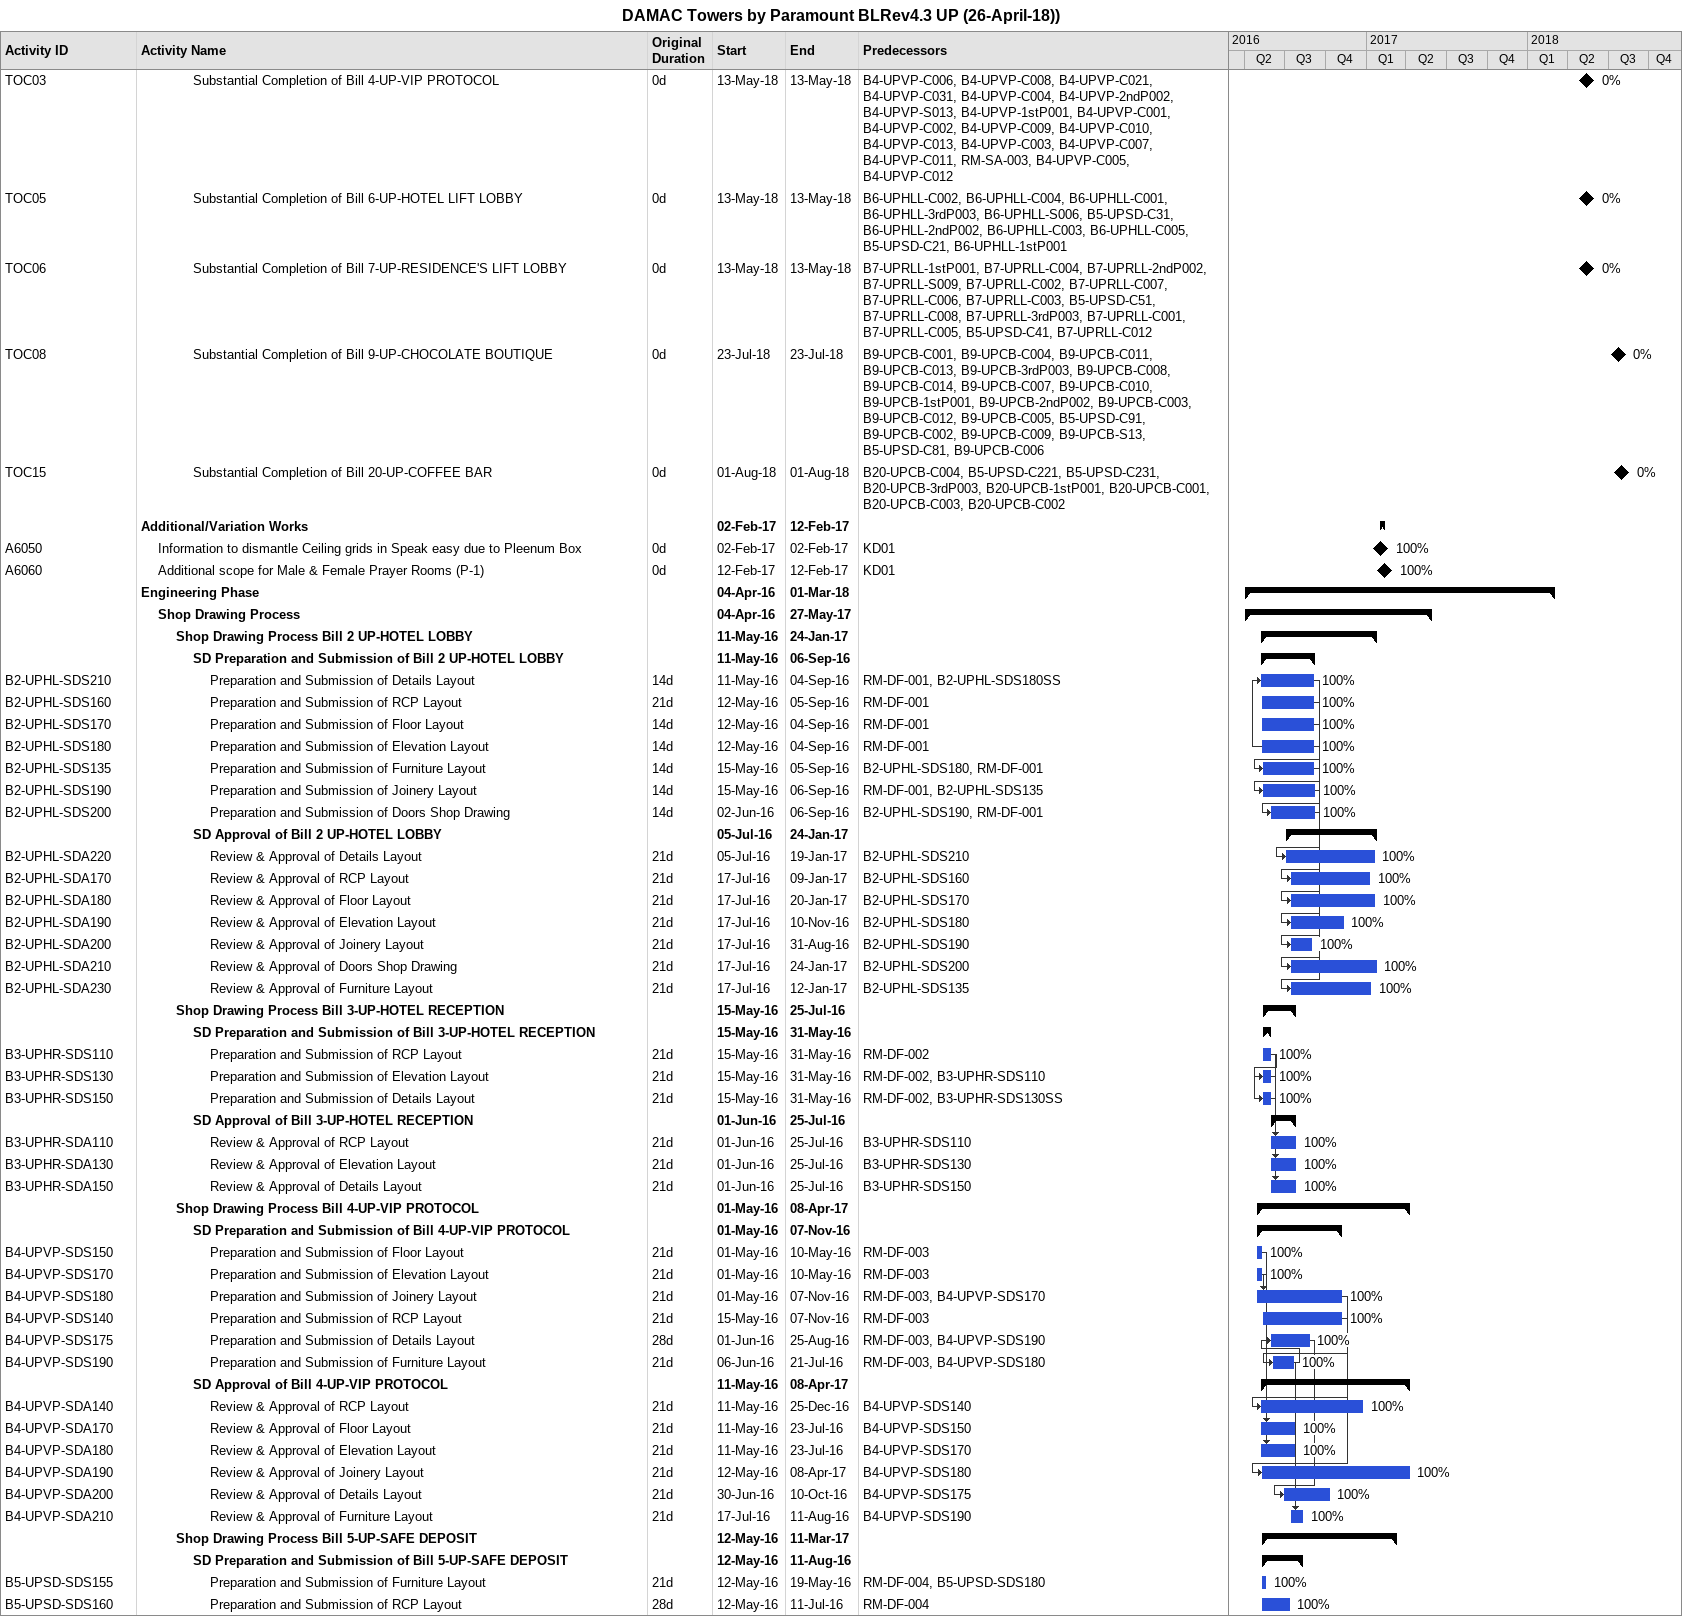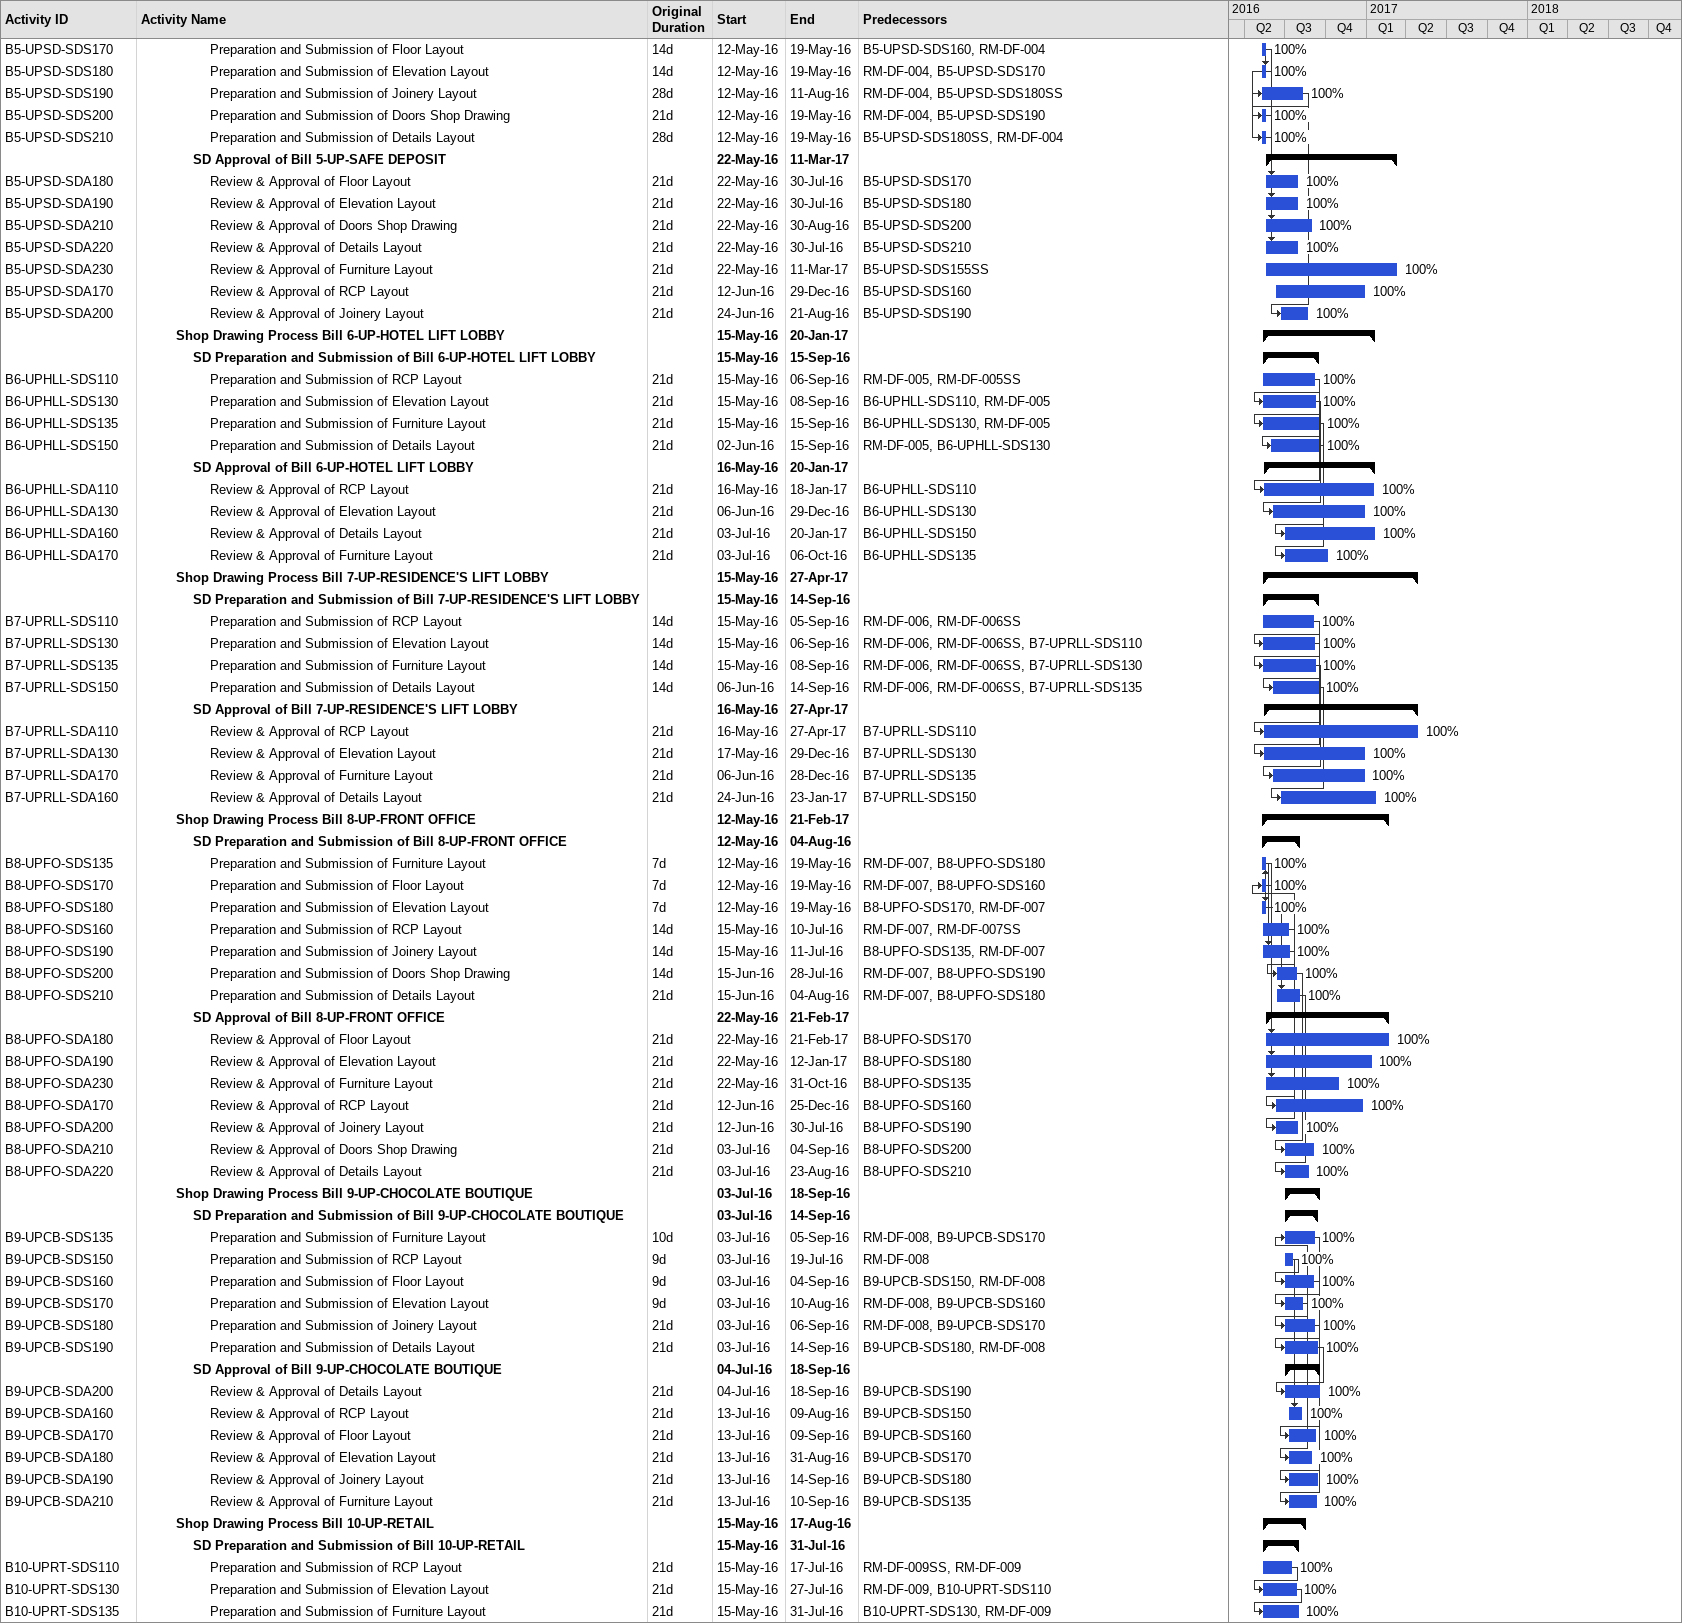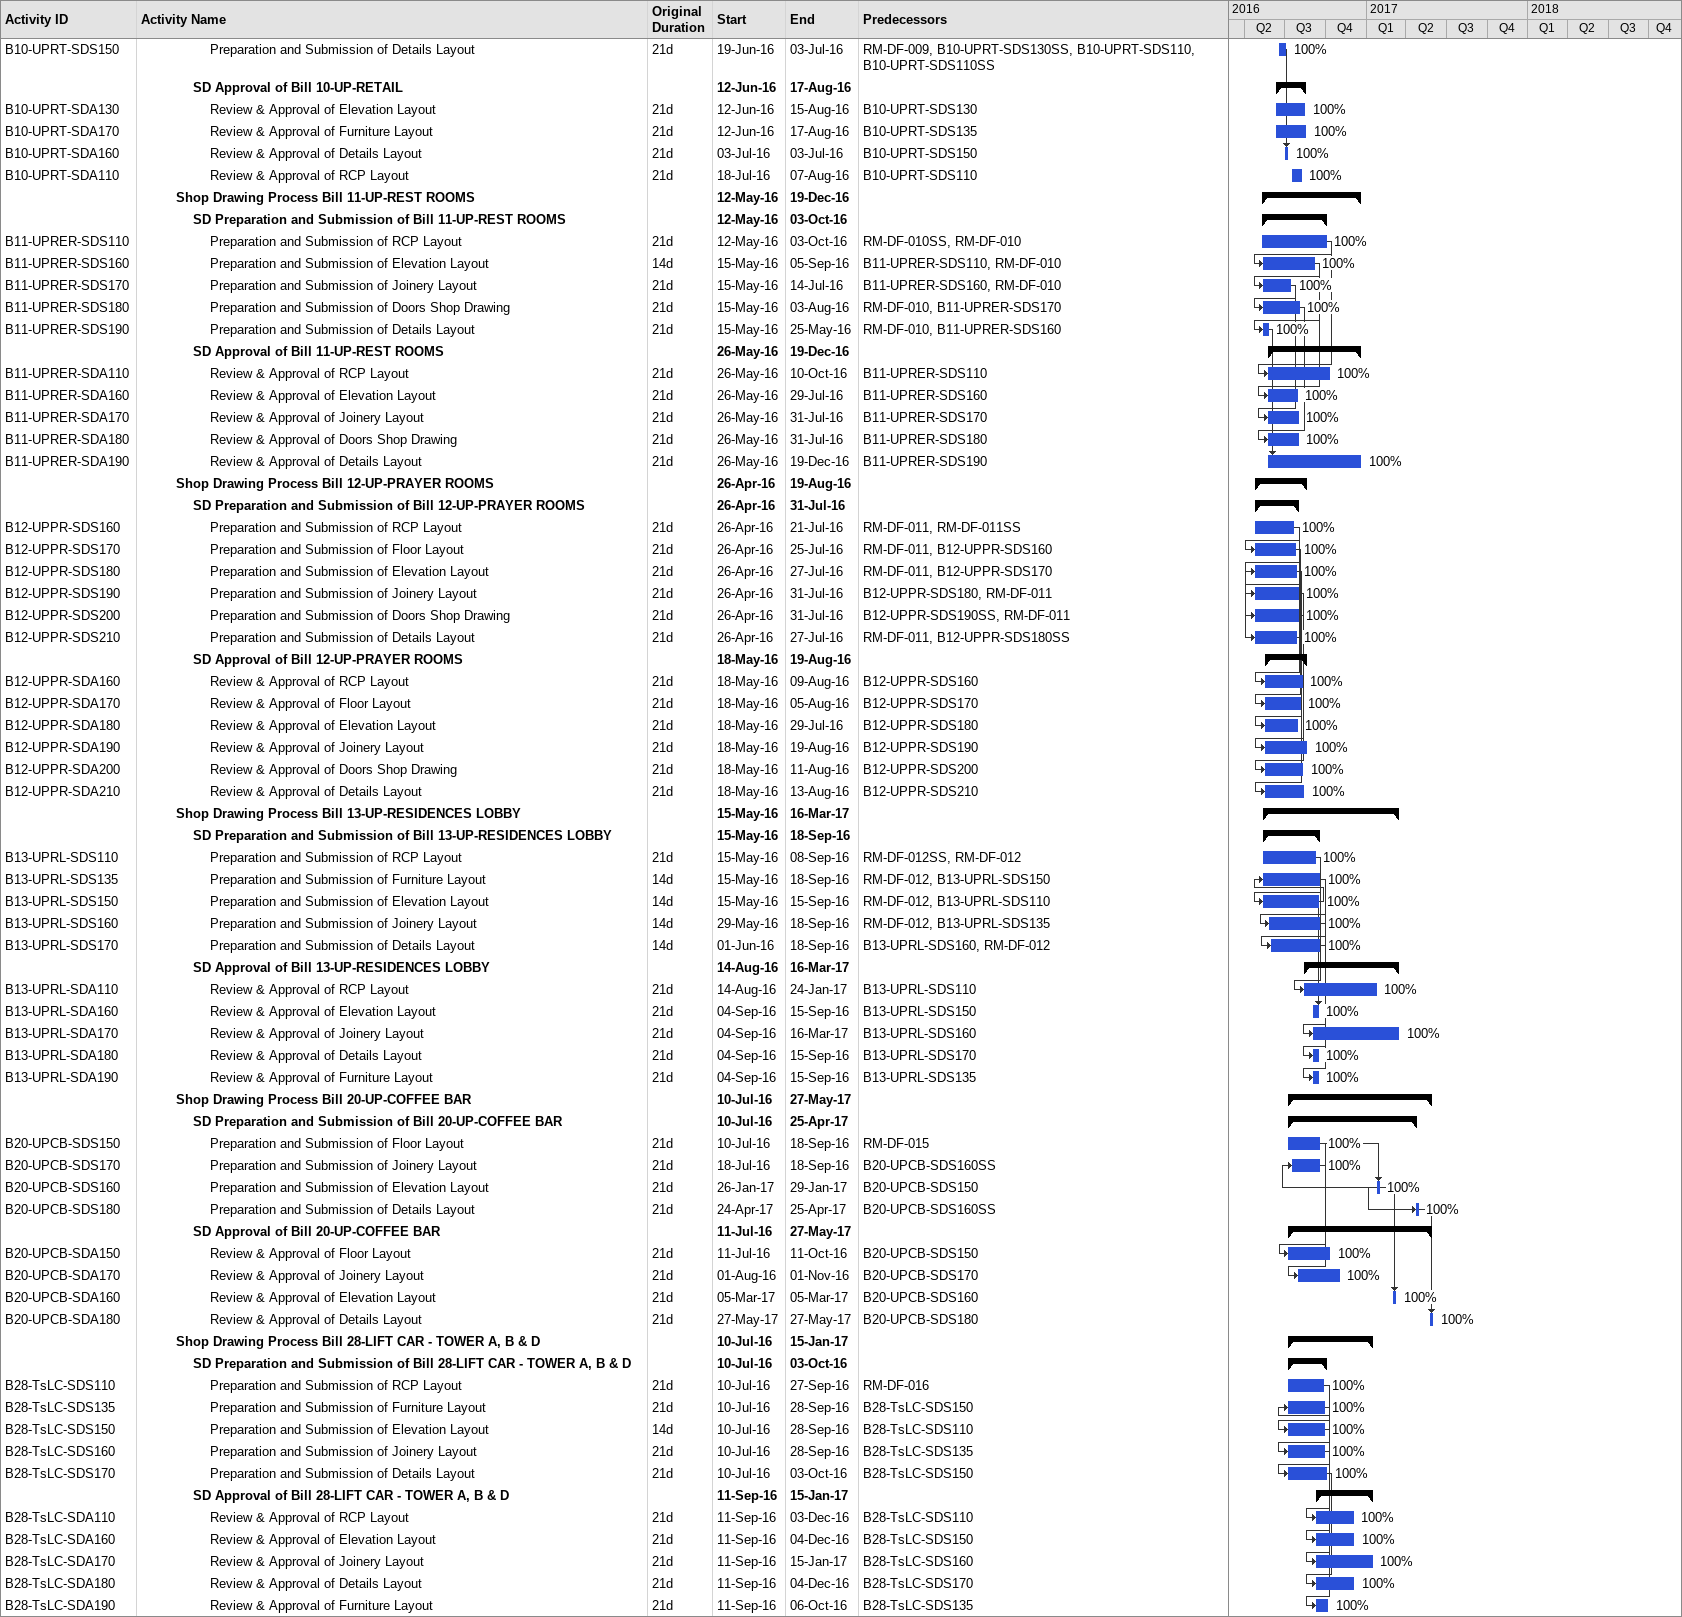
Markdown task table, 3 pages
DAMAC Towers by Paramount BLRev4.3 UP (26-April-18))

| ID | Level | Task | Original duration | Start | Finish | Predecessors | % complete |
|---|---|---|---|---|---|---|---|
| TOC03 | 4 | Substantial Completion of Bill 4-UP-VIP PROTOCOL | 0d | 2018-05-13 | 2018-05-13 | B4-UPVP-C006, B4-UPVP-C008, B4-UPVP-C021, B4-UPVP-C031, B4-UPVP-C004, B4-UPVP-2ndP002, B4-UPVP-S013, B4-UPVP-1stP001, B4-UPVP-C001, B4-UPVP-C002, B4-UPVP-C009, B4-UPVP-C010, B4-UPVP-C013, B4-UPVP-C003, B4-UPVP-C007, B4-UPVP-C011, RM-SA-003, B4-UPVP-C005, B4-UPVP-C012 | 0 |
| TOC05 | 4 | Substantial Completion of Bill 6-UP-HOTEL LIFT LOBBY | 0d | 2018-05-13 | 2018-05-13 | B6-UPHLL-C002, B6-UPHLL-C004, B6-UPHLL-C001, B6-UPHLL-3rdP003, B6-UPHLL-S006, B5-UPSD-C31, B6-UPHLL-2ndP002, B6-UPHLL-C003, B6-UPHLL-C005, B5-UPSD-C21, B6-UPHLL-1stP001 | 0 |
| TOC06 | 4 | Substantial Completion of Bill 7-UP-RESIDENCE'S LIFT LOBBY | 0d | 2018-05-13 | 2018-05-13 | B7-UPRLL-1stP001, B7-UPRLL-C004, B7-UPRLL-2ndP002, B7-UPRLL-S009, B7-UPRLL-C002, B7-UPRLL-C007, B7-UPRLL-C006, B7-UPRLL-C003, B5-UPSD-C51, B7-UPRLL-C008, B7-UPRLL-3rdP003, B7-UPRLL-C001, B7-UPRLL-C005, B5-UPSD-C41, B7-UPRLL-C012 | 0 |
| TOC08 | 4 | Substantial Completion of Bill 9-UP-CHOCOLATE BOUTIQUE | 0d | 2018-07-23 | 2018-07-23 | B9-UPCB-C001, B9-UPCB-C004, B9-UPCB-C011, B9-UPCB-C013, B9-UPCB-3rdP003, B9-UPCB-C008, B9-UPCB-C014, B9-UPCB-C007, B9-UPCB-C010, B9-UPCB-1stP001, B9-UPCB-2ndP002, B9-UPCB-C003, B9-UPCB-C012, B9-UPCB-C005, B5-UPSD-C91, B9-UPCB-C002, B9-UPCB-C009, B9-UPCB-S13, B5-UPSD-C81, B9-UPCB-C006 | 0 |
| TOC15 | 4 | Substantial Completion of Bill 20-UP-COFFEE BAR | 0d | 2018-08-01 | 2018-08-01 | B20-UPCB-C004, B5-UPSD-C221, B5-UPSD-C231, B20-UPCB-3rdP003, B20-UPCB-1stP001, B20-UPCB-C001, B20-UPCB-C003, B20-UPCB-C002 | 0 |
|  | 1 | **Additional/Variation Works** |  | 2017-02-02 | 2017-02-12 |  |  |
| A6050 | 2 | Information to dismantle Ceiling grids in Speak easy due to Pleenum Box | 0d | 2017-02-02 | 2017-02-02 | KD01 | 100 |
| A6060 | 2 | Additional scope for Male & Female Prayer Rooms (P-1) | 0d | 2017-02-12 | 2017-02-12 | KD01 | 100 |
|  | 1 | **Engineering Phase** |  | 2016-04-04 | 2018-03-01 |  |  |
|  | 2 | **Shop Drawing Process** |  | 2016-04-04 | 2017-05-27 |  |  |
|  | 3 | **Shop Drawing Process Bill 2 UP-HOTEL LOBBY** |  | 2016-05-11 | 2017-01-24 |  |  |
|  | 4 | **SD Preparation and Submission of Bill 2 UP-HOTEL LOBBY** |  | 2016-05-11 | 2016-09-06 |  |  |
| B2-UPHL-SDS210 | 5 | Preparation and Submission of Details Layout | 14d | 2016-05-11 | 2016-09-04 | RM-DF-001, B2-UPHL-SDS180SS | 100 |
| B2-UPHL-SDS160 | 5 | Preparation and Submission of RCP Layout | 21d | 2016-05-12 | 2016-09-05 | RM-DF-001 | 100 |
| B2-UPHL-SDS170 | 5 | Preparation and Submission of Floor Layout | 14d | 2016-05-12 | 2016-09-04 | RM-DF-001 | 100 |
| B2-UPHL-SDS180 | 5 | Preparation and Submission of Elevation Layout | 14d | 2016-05-12 | 2016-09-04 | RM-DF-001 | 100 |
| B2-UPHL-SDS135 | 5 | Preparation and Submission of Furniture Layout | 14d | 2016-05-15 | 2016-09-05 | B2-UPHL-SDS180, RM-DF-001 | 100 |
| B2-UPHL-SDS190 | 5 | Preparation and Submission of Joinery Layout | 14d | 2016-05-15 | 2016-09-06 | RM-DF-001, B2-UPHL-SDS135 | 100 |
| B2-UPHL-SDS200 | 5 | Preparation and Submission of Doors Shop Drawing | 14d | 2016-06-02 | 2016-09-06 | B2-UPHL-SDS190, RM-DF-001 | 100 |
|  | 4 | **SD Approval of Bill 2 UP-HOTEL LOBBY** |  | 2016-07-05 | 2017-01-24 |  |  |
| B2-UPHL-SDA220 | 5 | Review & Approval of Details Layout | 21d | 2016-07-05 | 2017-01-19 | B2-UPHL-SDS210 | 100 |
| B2-UPHL-SDA170 | 5 | Review & Approval of RCP Layout | 21d | 2016-07-17 | 2017-01-09 | B2-UPHL-SDS160 | 100 |
| B2-UPHL-SDA180 | 5 | Review & Approval of Floor Layout | 21d | 2016-07-17 | 2017-01-20 | B2-UPHL-SDS170 | 100 |
| B2-UPHL-SDA190 | 5 | Review & Approval of Elevation Layout | 21d | 2016-07-17 | 2016-11-10 | B2-UPHL-SDS180 | 100 |
| B2-UPHL-SDA200 | 5 | Review & Approval of Joinery Layout | 21d | 2016-07-17 | 2016-08-31 | B2-UPHL-SDS190 | 100 |
| B2-UPHL-SDA210 | 5 | Review & Approval of Doors Shop Drawing | 21d | 2016-07-17 | 2017-01-24 | B2-UPHL-SDS200 | 100 |
| B2-UPHL-SDA230 | 5 | Review & Approval of Furniture Layout | 21d | 2016-07-17 | 2017-01-12 | B2-UPHL-SDS135 | 100 |
|  | 3 | **Shop Drawing Process Bill 3-UP-HOTEL RECEPTION** |  | 2016-05-15 | 2016-07-25 |  |  |
|  | 4 | **SD Preparation and Submission of Bill 3-UP-HOTEL RECEPTION** |  | 2016-05-15 | 2016-05-31 |  |  |
| B3-UPHR-SDS110 | 5 | Preparation and Submission of RCP Layout | 21d | 2016-05-15 | 2016-05-31 | RM-DF-002 | 100 |
| B3-UPHR-SDS130 | 5 | Preparation and Submission of Elevation Layout | 21d | 2016-05-15 | 2016-05-31 | RM-DF-002, B3-UPHR-SDS110 | 100 |
| B3-UPHR-SDS150 | 5 | Preparation and Submission of Details Layout | 21d | 2016-05-15 | 2016-05-31 | RM-DF-002, B3-UPHR-SDS130SS | 100 |
|  | 4 | **SD Approval of Bill 3-UP-HOTEL RECEPTION** |  | 2016-06-01 | 2016-07-25 |  |  |
| B3-UPHR-SDA110 | 5 | Review & Approval of RCP Layout | 21d | 2016-06-01 | 2016-07-25 | B3-UPHR-SDS110 | 100 |
| B3-UPHR-SDA130 | 5 | Review & Approval of Elevation Layout | 21d | 2016-06-01 | 2016-07-25 | B3-UPHR-SDS130 | 100 |
| B3-UPHR-SDA150 | 5 | Review & Approval of Details Layout | 21d | 2016-06-01 | 2016-07-25 | B3-UPHR-SDS150 | 100 |
|  | 3 | **Shop Drawing Process Bill 4-UP-VIP PROTOCOL** |  | 2016-05-01 | 2017-04-08 |  |  |
|  | 4 | **SD Preparation and Submission of Bill 4-UP-VIP PROTOCOL** |  | 2016-05-01 | 2016-11-07 |  |  |
| B4-UPVP-SDS150 | 5 | Preparation and Submission of Floor Layout | 21d | 2016-05-01 | 2016-05-10 | RM-DF-003 | 100 |
| B4-UPVP-SDS170 | 5 | Preparation and Submission of Elevation Layout | 21d | 2016-05-01 | 2016-05-10 | RM-DF-003 | 100 |
| B4-UPVP-SDS180 | 5 | Preparation and Submission of Joinery Layout | 21d | 2016-05-01 | 2016-11-07 | RM-DF-003, B4-UPVP-SDS170 | 100 |
| B4-UPVP-SDS140 | 5 | Preparation and Submission of RCP Layout | 21d | 2016-05-15 | 2016-11-07 | RM-DF-003 | 100 |
| B4-UPVP-SDS175 | 5 | Preparation and Submission of Details Layout | 28d | 2016-06-01 | 2016-08-25 | RM-DF-003, B4-UPVP-SDS190 | 100 |
| B4-UPVP-SDS190 | 5 | Preparation and Submission of Furniture Layout | 21d | 2016-06-06 | 2016-07-21 | RM-DF-003, B4-UPVP-SDS180 | 100 |
|  | 4 | **SD Approval of Bill 4-UP-VIP PROTOCOL** |  | 2016-05-11 | 2017-04-08 |  |  |
| B4-UPVP-SDA140 | 5 | Review & Approval of RCP Layout | 21d | 2016-05-11 | 2016-12-25 | B4-UPVP-SDS140 | 100 |
| B4-UPVP-SDA170 | 5 | Review & Approval of Floor Layout | 21d | 2016-05-11 | 2016-07-23 | B4-UPVP-SDS150 | 100 |
| B4-UPVP-SDA180 | 5 | Review & Approval of Elevation Layout | 21d | 2016-05-11 | 2016-07-23 | B4-UPVP-SDS170 | 100 |
| B4-UPVP-SDA190 | 5 | Review & Approval of Joinery Layout | 21d | 2016-05-12 | 2017-04-08 | B4-UPVP-SDS180 | 100 |
| B4-UPVP-SDA200 | 5 | Review & Approval of Details Layout | 21d | 2016-06-30 | 2016-10-10 | B4-UPVP-SDS175 | 100 |
| B4-UPVP-SDA210 | 5 | Review & Approval of Furniture Layout | 21d | 2016-07-17 | 2016-08-11 | B4-UPVP-SDS190 | 100 |
|  | 3 | **Shop Drawing Process Bill 5-UP-SAFE DEPOSIT** |  | 2016-05-12 | 2017-03-11 |  |  |
|  | 4 | **SD Preparation and Submission of Bill 5-UP-SAFE DEPOSIT** |  | 2016-05-12 | 2016-08-11 |  |  |
| B5-UPSD-SDS155 | 5 | Preparation and Submission of Furniture Layout | 21d | 2016-05-12 | 2016-05-19 | RM-DF-004, B5-UPSD-SDS180 | 100 |
| B5-UPSD-SDS160 | 5 | Preparation and Submission of RCP Layout | 28d | 2016-05-12 | 2016-07-11 | RM-DF-004 | 100 |
| B5-UPSD-SDS170 | 5 | Preparation and Submission of Floor Layout | 14d | 2016-05-12 | 2016-05-19 | B5-UPSD-SDS160, RM-DF-004 | 100 |
| B5-UPSD-SDS180 | 5 | Preparation and Submission of Elevation Layout | 14d | 2016-05-12 | 2016-05-19 | RM-DF-004, B5-UPSD-SDS170 | 100 |
| B5-UPSD-SDS190 | 5 | Preparation and Submission of Joinery Layout | 28d | 2016-05-12 | 2016-08-11 | RM-DF-004, B5-UPSD-SDS180SS | 100 |
| B5-UPSD-SDS200 | 5 | Preparation and Submission of Doors Shop Drawing | 21d | 2016-05-12 | 2016-05-19 | RM-DF-004, B5-UPSD-SDS190 | 100 |
| B5-UPSD-SDS210 | 5 | Preparation and Submission of Details Layout | 28d | 2016-05-12 | 2016-05-19 | B5-UPSD-SDS180SS, RM-DF-004 | 100 |
|  | 4 | **SD Approval of Bill 5-UP-SAFE DEPOSIT** |  | 2016-05-22 | 2017-03-11 |  |  |
| B5-UPSD-SDA180 | 5 | Review & Approval of Floor Layout | 21d | 2016-05-22 | 2016-07-30 | B5-UPSD-SDS170 | 100 |
| B5-UPSD-SDA190 | 5 | Review & Approval of Elevation Layout | 21d | 2016-05-22 | 2016-07-30 | B5-UPSD-SDS180 | 100 |
| B5-UPSD-SDA210 | 5 | Review & Approval of Doors Shop Drawing | 21d | 2016-05-22 | 2016-08-30 | B5-UPSD-SDS200 | 100 |
| B5-UPSD-SDA220 | 5 | Review & Approval of Details Layout | 21d | 2016-05-22 | 2016-07-30 | B5-UPSD-SDS210 | 100 |
| B5-UPSD-SDA230 | 5 | Review & Approval of Furniture Layout | 21d | 2016-05-22 | 2017-03-11 | B5-UPSD-SDS155SS | 100 |
| B5-UPSD-SDA170 | 5 | Review & Approval of RCP Layout | 21d | 2016-06-12 | 2016-12-29 | B5-UPSD-SDS160 | 100 |
| B5-UPSD-SDA200 | 5 | Review & Approval of Joinery Layout | 21d | 2016-06-24 | 2016-08-21 | B5-UPSD-SDS190 | 100 |
|  | 3 | **Shop Drawing Process Bill 6-UP-HOTEL LIFT LOBBY** |  | 2016-05-15 | 2017-01-20 |  |  |
|  | 4 | **SD Preparation and Submission of Bill 6-UP-HOTEL LIFT LOBBY** |  | 2016-05-15 | 2016-09-15 |  |  |
| B6-UPHLL-SDS110 | 5 | Preparation and Submission of RCP Layout | 21d | 2016-05-15 | 2016-09-06 | RM-DF-005, RM-DF-005SS | 100 |
| B6-UPHLL-SDS130 | 5 | Preparation and Submission of Elevation Layout | 21d | 2016-05-15 | 2016-09-08 | B6-UPHLL-SDS110, RM-DF-005 | 100 |
| B6-UPHLL-SDS135 | 5 | Preparation and Submission of Furniture Layout | 21d | 2016-05-15 | 2016-09-15 | B6-UPHLL-SDS130, RM-DF-005 | 100 |
| B6-UPHLL-SDS150 | 5 | Preparation and Submission of Details Layout | 21d | 2016-06-02 | 2016-09-15 | RM-DF-005, B6-UPHLL-SDS130 | 100 |
|  | 4 | **SD Approval of Bill 6-UP-HOTEL LIFT LOBBY** |  | 2016-05-16 | 2017-01-20 |  |  |
| B6-UPHLL-SDA110 | 5 | Review & Approval of RCP Layout | 21d | 2016-05-16 | 2017-01-18 | B6-UPHLL-SDS110 | 100 |
| B6-UPHLL-SDA130 | 5 | Review & Approval of Elevation Layout | 21d | 2016-06-06 | 2016-12-29 | B6-UPHLL-SDS130 | 100 |
| B6-UPHLL-SDA160 | 5 | Review & Approval of Details Layout | 21d | 2016-07-03 | 2017-01-20 | B6-UPHLL-SDS150 | 100 |
| B6-UPHLL-SDA170 | 5 | Review & Approval of Furniture Layout | 21d | 2016-07-03 | 2016-10-06 | B6-UPHLL-SDS135 | 100 |
|  | 3 | **Shop Drawing Process Bill 7-UP-RESIDENCE'S LIFT LOBBY** |  | 2016-05-15 | 2017-04-27 |  |  |
|  | 4 | **SD Preparation and Submission of Bill 7-UP-RESIDENCE'S LIFT LOBBY** |  | 2016-05-15 | 2016-09-14 |  |  |
| B7-UPRLL-SDS110 | 5 | Preparation and Submission of RCP Layout | 14d | 2016-05-15 | 2016-09-05 | RM-DF-006, RM-DF-006SS | 100 |
| B7-UPRLL-SDS130 | 5 | Preparation and Submission of Elevation Layout | 14d | 2016-05-15 | 2016-09-06 | RM-DF-006, RM-DF-006SS, B7-UPRLL-SDS110 | 100 |
| B7-UPRLL-SDS135 | 5 | Preparation and Submission of Furniture Layout | 14d | 2016-05-15 | 2016-09-08 | RM-DF-006, RM-DF-006SS, B7-UPRLL-SDS130 | 100 |
| B7-UPRLL-SDS150 | 5 | Preparation and Submission of Details Layout | 14d | 2016-06-06 | 2016-09-14 | RM-DF-006, RM-DF-006SS, B7-UPRLL-SDS135 | 100 |
|  | 4 | **SD Approval of Bill 7-UP-RESIDENCE'S LIFT LOBBY** |  | 2016-05-16 | 2017-04-27 |  |  |
| B7-UPRLL-SDA110 | 5 | Review & Approval of RCP Layout | 21d | 2016-05-16 | 2017-04-27 | B7-UPRLL-SDS110 | 100 |
| B7-UPRLL-SDA130 | 5 | Review & Approval of Elevation Layout | 21d | 2016-05-17 | 2016-12-29 | B7-UPRLL-SDS130 | 100 |
| B7-UPRLL-SDA170 | 5 | Review & Approval of Furniture Layout | 21d | 2016-06-06 | 2016-12-28 | B7-UPRLL-SDS135 | 100 |
| B7-UPRLL-SDA160 | 5 | Review & Approval of Details Layout | 21d | 2016-06-24 | 2017-01-23 | B7-UPRLL-SDS150 | 100 |
|  | 3 | **Shop Drawing Process Bill 8-UP-FRONT OFFICE** |  | 2016-05-12 | 2017-02-21 |  |  |
|  | 4 | **SD Preparation and Submission of Bill 8-UP-FRONT OFFICE** |  | 2016-05-12 | 2016-08-04 |  |  |
| B8-UPFO-SDS135 | 5 | Preparation and Submission of Furniture Layout | 7d | 2016-05-12 | 2016-05-19 | RM-DF-007, B8-UPFO-SDS180 | 100 |
| B8-UPFO-SDS170 | 5 | Preparation and Submission of Floor Layout | 7d | 2016-05-12 | 2016-05-19 | RM-DF-007, B8-UPFO-SDS160 | 100 |
| B8-UPFO-SDS180 | 5 | Preparation and Submission of Elevation Layout | 7d | 2016-05-12 | 2016-05-19 | B8-UPFO-SDS170, RM-DF-007 | 100 |
| B8-UPFO-SDS160 | 5 | Preparation and Submission of RCP Layout | 14d | 2016-05-15 | 2016-07-10 | RM-DF-007, RM-DF-007SS | 100 |
| B8-UPFO-SDS190 | 5 | Preparation and Submission of Joinery Layout | 14d | 2016-05-15 | 2016-07-11 | B8-UPFO-SDS135, RM-DF-007 | 100 |
| B8-UPFO-SDS200 | 5 | Preparation and Submission of Doors Shop Drawing | 14d | 2016-06-15 | 2016-07-28 | RM-DF-007, B8-UPFO-SDS190 | 100 |
| B8-UPFO-SDS210 | 5 | Preparation and Submission of Details Layout | 21d | 2016-06-15 | 2016-08-04 | RM-DF-007, B8-UPFO-SDS180 | 100 |
|  | 4 | **SD Approval of Bill 8-UP-FRONT OFFICE** |  | 2016-05-22 | 2017-02-21 |  |  |
| B8-UPFO-SDA180 | 5 | Review & Approval of Floor Layout | 21d | 2016-05-22 | 2017-02-21 | B8-UPFO-SDS170 | 100 |
| B8-UPFO-SDA190 | 5 | Review & Approval of Elevation Layout | 21d | 2016-05-22 | 2017-01-12 | B8-UPFO-SDS180 | 100 |
| B8-UPFO-SDA230 | 5 | Review & Approval of Furniture Layout | 21d | 2016-05-22 | 2016-10-31 | B8-UPFO-SDS135 | 100 |
| B8-UPFO-SDA170 | 5 | Review & Approval of RCP Layout | 21d | 2016-06-12 | 2016-12-25 | B8-UPFO-SDS160 | 100 |
| B8-UPFO-SDA200 | 5 | Review & Approval of Joinery Layout | 21d | 2016-06-12 | 2016-07-30 | B8-UPFO-SDS190 | 100 |
| B8-UPFO-SDA210 | 5 | Review & Approval of Doors Shop Drawing | 21d | 2016-07-03 | 2016-09-04 | B8-UPFO-SDS200 | 100 |
| B8-UPFO-SDA220 | 5 | Review & Approval of Details Layout | 21d | 2016-07-03 | 2016-08-23 | B8-UPFO-SDS210 | 100 |
|  | 3 | **Shop Drawing Process Bill 9-UP-CHOCOLATE BOUTIQUE** |  | 2016-07-03 | 2016-09-18 |  |  |
|  | 4 | **SD Preparation and Submission of Bill 9-UP-CHOCOLATE BOUTIQUE** |  | 2016-07-03 | 2016-09-14 |  |  |
| B9-UPCB-SDS135 | 5 | Preparation and Submission of Furniture Layout | 10d | 2016-07-03 | 2016-09-05 | RM-DF-008, B9-UPCB-SDS170 | 100 |
| B9-UPCB-SDS150 | 5 | Preparation and Submission of RCP Layout | 9d | 2016-07-03 | 2016-07-19 | RM-DF-008 | 100 |
| B9-UPCB-SDS160 | 5 | Preparation and Submission of Floor Layout | 9d | 2016-07-03 | 2016-09-04 | B9-UPCB-SDS150, RM-DF-008 | 100 |
| B9-UPCB-SDS170 | 5 | Preparation and Submission of Elevation Layout | 9d | 2016-07-03 | 2016-08-10 | RM-DF-008, B9-UPCB-SDS160 | 100 |
| B9-UPCB-SDS180 | 5 | Preparation and Submission of Joinery Layout | 21d | 2016-07-03 | 2016-09-06 | RM-DF-008, B9-UPCB-SDS170 | 100 |
| B9-UPCB-SDS190 | 5 | Preparation and Submission of Details Layout | 21d | 2016-07-03 | 2016-09-14 | B9-UPCB-SDS180, RM-DF-008 | 100 |
|  | 4 | **SD Approval of Bill 9-UP-CHOCOLATE BOUTIQUE** |  | 2016-07-04 | 2016-09-18 |  |  |
| B9-UPCB-SDA200 | 5 | Review & Approval of Details Layout | 21d | 2016-07-04 | 2016-09-18 | B9-UPCB-SDS190 | 100 |
| B9-UPCB-SDA160 | 5 | Review & Approval of RCP Layout | 21d | 2016-07-13 | 2016-08-09 | B9-UPCB-SDS150 | 100 |
| B9-UPCB-SDA170 | 5 | Review & Approval of Floor Layout | 21d | 2016-07-13 | 2016-09-09 | B9-UPCB-SDS160 | 100 |
| B9-UPCB-SDA180 | 5 | Review & Approval of Elevation Layout | 21d | 2016-07-13 | 2016-08-31 | B9-UPCB-SDS170 | 100 |
| B9-UPCB-SDA190 | 5 | Review & Approval of Joinery Layout | 21d | 2016-07-13 | 2016-09-14 | B9-UPCB-SDS180 | 100 |
| B9-UPCB-SDA210 | 5 | Review & Approval of Furniture Layout | 21d | 2016-07-13 | 2016-09-10 | B9-UPCB-SDS135 | 100 |
|  | 3 | **Shop Drawing Process Bill 10-UP-RETAIL** |  | 2016-05-15 | 2016-08-17 |  |  |
|  | 4 | **SD Preparation and Submission of Bill 10-UP-RETAIL** |  | 2016-05-15 | 2016-07-31 |  |  |
| B10-UPRT-SDS110 | 5 | Preparation and Submission of RCP Layout | 21d | 2016-05-15 | 2016-07-17 | RM-DF-009SS, RM-DF-009 | 100 |
| B10-UPRT-SDS130 | 5 | Preparation and Submission of Elevation Layout | 21d | 2016-05-15 | 2016-07-27 | RM-DF-009, B10-UPRT-SDS110 | 100 |
| B10-UPRT-SDS135 | 5 | Preparation and Submission of Furniture Layout | 21d | 2016-05-15 | 2016-07-31 | B10-UPRT-SDS130, RM-DF-009 | 100 |
| B10-UPRT-SDS150 | 5 | Preparation and Submission of Details Layout | 21d | 2016-06-19 | 2016-07-03 | RM-DF-009, B10-UPRT-SDS130SS, B10-UPRT-SDS110, B10-UPRT-SDS110SS | 100 |
|  | 4 | **SD Approval of Bill 10-UP-RETAIL** |  | 2016-06-12 | 2016-08-17 |  |  |
| B10-UPRT-SDA130 | 5 | Review & Approval of Elevation Layout | 21d | 2016-06-12 | 2016-08-15 | B10-UPRT-SDS130 | 100 |
| B10-UPRT-SDA170 | 5 | Review & Approval of Furniture Layout | 21d | 2016-06-12 | 2016-08-17 | B10-UPRT-SDS135 | 100 |
| B10-UPRT-SDA160 | 5 | Review & Approval of Details Layout | 21d | 2016-07-03 | 2016-07-03 | B10-UPRT-SDS150 | 100 |
| B10-UPRT-SDA110 | 5 | Review & Approval of RCP Layout | 21d | 2016-07-18 | 2016-08-07 | B10-UPRT-SDS110 | 100 |
|  | 3 | **Shop Drawing Process Bill 11-UP-REST ROOMS** |  | 2016-05-12 | 2016-12-19 |  |  |
|  | 4 | **SD Preparation and Submission of Bill 11-UP-REST ROOMS** |  | 2016-05-12 | 2016-10-03 |  |  |
| B11-UPRER-SDS110 | 5 | Preparation and Submission of RCP Layout | 21d | 2016-05-12 | 2016-10-03 | RM-DF-010SS, RM-DF-010 | 100 |
| B11-UPRER-SDS160 | 5 | Preparation and Submission of Elevation Layout | 14d | 2016-05-15 | 2016-09-05 | B11-UPRER-SDS110, RM-DF-010 | 100 |
| B11-UPRER-SDS170 | 5 | Preparation and Submission of Joinery Layout | 21d | 2016-05-15 | 2016-07-14 | B11-UPRER-SDS160, RM-DF-010 | 100 |
| B11-UPRER-SDS180 | 5 | Preparation and Submission of Doors Shop Drawing | 21d | 2016-05-15 | 2016-08-03 | RM-DF-010, B11-UPRER-SDS170 | 100 |
| B11-UPRER-SDS190 | 5 | Preparation and Submission of Details Layout | 21d | 2016-05-15 | 2016-05-25 | RM-DF-010, B11-UPRER-SDS160 | 100 |
|  | 4 | **SD Approval of Bill 11-UP-REST ROOMS** |  | 2016-05-26 | 2016-12-19 |  |  |
| B11-UPRER-SDA110 | 5 | Review & Approval of RCP Layout | 21d | 2016-05-26 | 2016-10-10 | B11-UPRER-SDS110 | 100 |
| B11-UPRER-SDA160 | 5 | Review & Approval of Elevation Layout | 21d | 2016-05-26 | 2016-07-29 | B11-UPRER-SDS160 | 100 |
| B11-UPRER-SDA170 | 5 | Review & Approval of Joinery Layout | 21d | 2016-05-26 | 2016-07-31 | B11-UPRER-SDS170 | 100 |
| B11-UPRER-SDA180 | 5 | Review & Approval of Doors Shop Drawing | 21d | 2016-05-26 | 2016-07-31 | B11-UPRER-SDS180 | 100 |
| B11-UPRER-SDA190 | 5 | Review & Approval of Details Layout | 21d | 2016-05-26 | 2016-12-19 | B11-UPRER-SDS190 | 100 |
|  | 3 | **Shop Drawing Process Bill 12-UP-PRAYER ROOMS** |  | 2016-04-26 | 2016-08-19 |  |  |
|  | 4 | **SD Preparation and Submission of Bill 12-UP-PRAYER ROOMS** |  | 2016-04-26 | 2016-07-31 |  |  |
| B12-UPPR-SDS160 | 5 | Preparation and Submission of RCP Layout | 21d | 2016-04-26 | 2016-07-21 | RM-DF-011, RM-DF-011SS | 100 |
| B12-UPPR-SDS170 | 5 | Preparation and Submission of Floor Layout | 21d | 2016-04-26 | 2016-07-25 | RM-DF-011, B12-UPPR-SDS160 | 100 |
| B12-UPPR-SDS180 | 5 | Preparation and Submission of Elevation Layout | 21d | 2016-04-26 | 2016-07-27 | RM-DF-011, B12-UPPR-SDS170 | 100 |
| B12-UPPR-SDS190 | 5 | Preparation and Submission of Joinery Layout | 21d | 2016-04-26 | 2016-07-31 | B12-UPPR-SDS180, RM-DF-011 | 100 |
| B12-UPPR-SDS200 | 5 | Preparation and Submission of Doors Shop Drawing | 21d | 2016-04-26 | 2016-07-31 | B12-UPPR-SDS190SS, RM-DF-011 | 100 |
| B12-UPPR-SDS210 | 5 | Preparation and Submission of Details Layout | 21d | 2016-04-26 | 2016-07-27 | RM-DF-011, B12-UPPR-SDS180SS | 100 |
|  | 4 | **SD Approval of Bill 12-UP-PRAYER ROOMS** |  | 2016-05-18 | 2016-08-19 |  |  |
| B12-UPPR-SDA160 | 5 | Review & Approval of RCP Layout | 21d | 2016-05-18 | 2016-08-09 | B12-UPPR-SDS160 | 100 |
| B12-UPPR-SDA170 | 5 | Review & Approval of Floor Layout | 21d | 2016-05-18 | 2016-08-05 | B12-UPPR-SDS170 | 100 |
| B12-UPPR-SDA180 | 5 | Review & Approval of Elevation Layout | 21d | 2016-05-18 | 2016-07-29 | B12-UPPR-SDS180 | 100 |
| B12-UPPR-SDA190 | 5 | Review & Approval of Joinery Layout | 21d | 2016-05-18 | 2016-08-19 | B12-UPPR-SDS190 | 100 |
| B12-UPPR-SDA200 | 5 | Review & Approval of Doors Shop Drawing | 21d | 2016-05-18 | 2016-08-11 | B12-UPPR-SDS200 | 100 |
| B12-UPPR-SDA210 | 5 | Review & Approval of Details Layout | 21d | 2016-05-18 | 2016-08-13 | B12-UPPR-SDS210 | 100 |
|  | 3 | **Shop Drawing Process Bill 13-UP-RESIDENCES LOBBY** |  | 2016-05-15 | 2017-03-16 |  |  |
|  | 4 | **SD Preparation and Submission of Bill 13-UP-RESIDENCES LOBBY** |  | 2016-05-15 | 2016-09-18 |  |  |
| B13-UPRL-SDS110 | 5 | Preparation and Submission of RCP Layout | 21d | 2016-05-15 | 2016-09-08 | RM-DF-012SS, RM-DF-012 | 100 |
| B13-UPRL-SDS135 | 5 | Preparation and Submission of Furniture Layout | 14d | 2016-05-15 | 2016-09-18 | RM-DF-012, B13-UPRL-SDS150 | 100 |
| B13-UPRL-SDS150 | 5 | Preparation and Submission of Elevation Layout | 14d | 2016-05-15 | 2016-09-15 | RM-DF-012, B13-UPRL-SDS110 | 100 |
| B13-UPRL-SDS160 | 5 | Preparation and Submission of Joinery Layout | 14d | 2016-05-29 | 2016-09-18 | RM-DF-012, B13-UPRL-SDS135 | 100 |
| B13-UPRL-SDS170 | 5 | Preparation and Submission of Details Layout | 14d | 2016-06-01 | 2016-09-18 | B13-UPRL-SDS160, RM-DF-012 | 100 |
|  | 4 | **SD Approval of Bill 13-UP-RESIDENCES LOBBY** |  | 2016-08-14 | 2017-03-16 |  |  |
| B13-UPRL-SDA110 | 5 | Review & Approval of RCP Layout | 21d | 2016-08-14 | 2017-01-24 | B13-UPRL-SDS110 | 100 |
| B13-UPRL-SDA160 | 5 | Review & Approval of Elevation Layout | 21d | 2016-09-04 | 2016-09-15 | B13-UPRL-SDS150 | 100 |
| B13-UPRL-SDA170 | 5 | Review & Approval of Joinery Layout | 21d | 2016-09-04 | 2017-03-16 | B13-UPRL-SDS160 | 100 |
| B13-UPRL-SDA180 | 5 | Review & Approval of Details Layout | 21d | 2016-09-04 | 2016-09-15 | B13-UPRL-SDS170 | 100 |
| B13-UPRL-SDA190 | 5 | Review & Approval of Furniture Layout | 21d | 2016-09-04 | 2016-09-15 | B13-UPRL-SDS135 | 100 |
|  | 3 | **Shop Drawing Process Bill 20-UP-COFFEE BAR** |  | 2016-07-10 | 2017-05-27 |  |  |
|  | 4 | **SD Preparation and Submission of Bill 20-UP-COFFEE BAR** |  | 2016-07-10 | 2017-04-25 |  |  |
| B20-UPCB-SDS150 | 5 | Preparation and Submission of Floor Layout | 21d | 2016-07-10 | 2016-09-18 | RM-DF-015 | 100 |
| B20-UPCB-SDS170 | 5 | Preparation and Submission of Joinery Layout | 21d | 2016-07-18 | 2016-09-18 | B20-UPCB-SDS160SS | 100 |
| B20-UPCB-SDS160 | 5 | Preparation and Submission of Elevation Layout | 21d | 2017-01-26 | 2017-01-29 | B20-UPCB-SDS150 | 100 |
| B20-UPCB-SDS180 | 5 | Preparation and Submission of Details Layout | 21d | 2017-04-24 | 2017-04-25 | B20-UPCB-SDS160SS | 100 |
|  | 4 | **SD Approval of Bill 20-UP-COFFEE BAR** |  | 2016-07-11 | 2017-05-27 |  |  |
| B20-UPCB-SDA150 | 5 | Review & Approval of Floor Layout | 21d | 2016-07-11 | 2016-10-11 | B20-UPCB-SDS150 | 100 |
| B20-UPCB-SDA170 | 5 | Review & Approval of Joinery Layout | 21d | 2016-08-01 | 2016-11-01 | B20-UPCB-SDS170 | 100 |
| B20-UPCB-SDA160 | 5 | Review & Approval of Elevation Layout | 21d | 2017-03-05 | 2017-03-05 | B20-UPCB-SDS160 | 100 |
| B20-UPCB-SDA180 | 5 | Review & Approval of Details Layout | 21d | 2017-05-27 | 2017-05-27 | B20-UPCB-SDS180 | 100 |
|  | 3 | **Shop Drawing Process Bill 28-LIFT CAR - TOWER A, B & D** |  | 2016-07-10 | 2017-01-15 |  |  |
|  | 4 | **SD Preparation and Submission of Bill 28-LIFT CAR - TOWER A, B & D** |  | 2016-07-10 | 2016-10-03 |  |  |
| B28-TsLC-SDS110 | 5 | Preparation and Submission of RCP Layout | 21d | 2016-07-10 | 2016-09-27 | RM-DF-016 | 100 |
| B28-TsLC-SDS135 | 5 | Preparation and Submission of Furniture Layout | 21d | 2016-07-10 | 2016-09-28 | B28-TsLC-SDS150 | 100 |
| B28-TsLC-SDS150 | 5 | Preparation and Submission of Elevation Layout | 14d | 2016-07-10 | 2016-09-28 | B28-TsLC-SDS110 | 100 |
| B28-TsLC-SDS160 | 5 | Preparation and Submission of Joinery Layout | 21d | 2016-07-10 | 2016-09-28 | B28-TsLC-SDS135 | 100 |
| B28-TsLC-SDS170 | 5 | Preparation and Submission of Details Layout | 21d | 2016-07-10 | 2016-10-03 | B28-TsLC-SDS150 | 100 |
|  | 4 | **SD Approval of Bill 28-LIFT CAR - TOWER A, B & D** |  | 2016-09-11 | 2017-01-15 |  |  |
| B28-TsLC-SDA110 | 5 | Review & Approval of RCP Layout | 21d | 2016-09-11 | 2016-12-03 | B28-TsLC-SDS110 | 100 |
| B28-TsLC-SDA160 | 5 | Review & Approval of Elevation Layout | 21d | 2016-09-11 | 2016-12-04 | B28-TsLC-SDS150 | 100 |
| B28-TsLC-SDA170 | 5 | Review & Approval of Joinery Layout | 21d | 2016-09-11 | 2017-01-15 | B28-TsLC-SDS160 | 100 |
| B28-TsLC-SDA180 | 5 | Review & Approval of Details Layout | 21d | 2016-09-11 | 2016-12-04 | B28-TsLC-SDS170 | 100 |
| B28-TsLC-SDA190 | 5 | Review & Approval of Furniture Layout | 21d | 2016-09-11 | 2016-10-06 | B28-TsLC-SDS135 | 100 |
